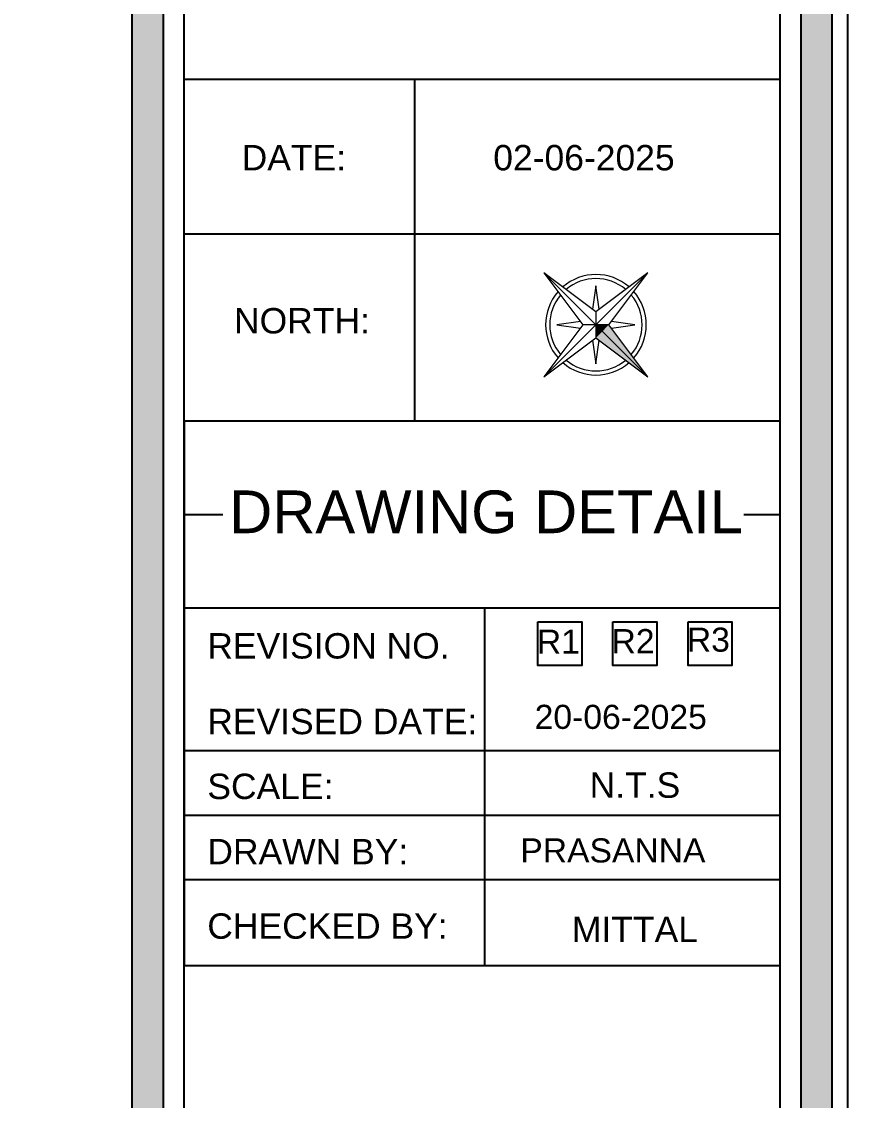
# Model space of a CAD drawing. Header units: millimetres. Extents: x 56222 to 3066687, y -650199 to -121287.
# Drawn here: x 147968.9 to 148114.4, y -179013.5 to -178823.4 of the extents above; entities that cross this region are included whole.
import ezdxf
from ezdxf.enums import TextEntityAlignment as Align

# ---------------------------------------------------------------- set-up
doc = ezdxf.new("R2010")
doc.units = ezdxf.units.MM
doc.header["$MEASUREMENT"] = 0
doc.layers.add('NAME PLATE', color=7, linetype='Continuous', lineweight=25)
doc.layers.add('title block', color=7, linetype='Continuous', lineweight=9)
doc.styles.add('Arial', font='arial.ttf')

# ---------------------------------------------------------------- blocks, each defined once
blk = doc.blocks.new('4t')
at = {"transparency": 33554607}
h = blk.add_hatch(color=1, dxfattribs=at)
h.dxf.hatch_style = 1
h.paths.add_polyline_path([(45531.8, -35820.19), (45529.23, -35821.83), (45531.33, -35822.29)])
h = blk.add_hatch(color=1, dxfattribs=at)
h.dxf.hatch_style = 1
h.paths.add_polyline_path([(45531.8, -35820.19), (45531.33, -35822.29), (45533.44, -35822.75)])
h = blk.add_hatch(color=1, dxfattribs=at)
h.dxf.hatch_style = 1
h.paths.add_polyline_path([(45531.33, -35822.29), (45529.23, -35821.83), (45528.09, -35837.01)])
h = blk.add_hatch(color=1, dxfattribs=at)
h.dxf.hatch_style = 1
h.paths.add_polyline_path([(45533.44, -35822.75), (45531.33, -35822.29), (45528.09, -35837.01)])
at = {"layer": 'title block', "color": 7, "lineweight": 9}
for p, q in [((45535.51, -35803.37), (45530.16, -35817.62)), ((45535.51, -35803.37), (45531.8, -35820.19)), ((45534.36, -35818.55), (45535.51, -35803.37)), ((45530.5, -35816.7), (45526.88, -35812.49)), ((45526.88, -35812.49), (45529.18, -35817.55)), ((45530.16, -35817.62), (45514.98, -35816.48)), ((45514.98, -35816.48), (45529.23, -35821.83)), ((45514.98, -35816.48), (45531.8, -35820.19)), ((45539.5, -35815.27), (45534.44, -35817.57)), ((45535.28, -35818.89), (45539.5, -35815.27)), ((45531.8, -35820.19), (45530.16, -35817.62)), ((45534.36, -35818.55), (45531.8, -35820.19)), ((45548.62, -35823.9), (45534.36, -35818.55)), ((45528.31, -35821.48), (45524.1, -35825.11)), ((45531.8, -35820.19), (45528.09, -35837.01)), ((45531.8, -35820.19), (45529.23, -35821.83)), ((45533.44, -35822.75), (45531.8, -35820.19)), ((45531.8, -35820.19), (45548.62, -35823.9)), ((45524.1, -35825.11), (45529.16, -35822.81)), ((45529.23, -35821.83), (45528.09, -35837.01)), ((45528.09, -35837.01), (45533.44, -35822.75)), ((45533.09, -35823.67), (45536.71, -35827.89)), ((45533.44, -35822.75), (45548.62, -35823.9)), ((45536.71, -35827.89), (45534.42, -35822.83))]:
    blk.add_line(p, q, dxfattribs=at)
for radius, start, end in [(11.79, 81.36, 163.7665), (11.79, 351.36, 73.7665), (10.83, 82.4286, 162.6979), (10.83, 352.4286, 72.6979), (11.79, 171.36, 253.7665), (10.83, 172.4286, 252.6979), (11.79, 261.36, 343.7665), (10.83, 262.4286, 342.6979)]:
    blk.add_arc((45531.8, -35820.19), radius, start, end, dxfattribs=at)
blk = doc.blocks.new('LAYOUT FILE')
at = {"layer": 'NAME PLATE', "true_color": 0xd39e00}
h = blk.add_hatch(color=42, dxfattribs=at)
h.paths.add_polyline_path([(3346889.83, -513806.18), (3346889.83, -514260.7), (3347535.56, -514260.7), (3347535.56, -513806.18)])
h.paths.add_polyline_path([(3346894.36, -513810.71), (3347531.03, -513810.71), (3347531.03, -514256.17), (3346894.36, -514256.17)], flags=16)
blk.add_hatch(color=42, dxfattribs=at).paths.add_polyline_path([(3347433.6, -514256.17), (3347438.13, -514256.17), (3347438.13, -513806.18), (3347433.6, -513806.18)])
at = {"layer": 'NAME PLATE', "color": 42, "true_color": 0xd39e00}
for p, q in [((3347527.96, -513994.31), (3347441.2, -513994.31)), ((3347474.77, -513994.31), (3347474.77, -514044.12)), ((3347527.96, -514016.86), (3347441.2, -514016.86)), ((3347527.96, -514044.12), (3347441.2, -514044.12)), ((3347441.2, -514044.12), (3347441.2, -514123.43)), ((3347527.96, -514044.12), (3347527.96, -514123.43)), ((3347441.2, -514057.72), (3347446.81, -514057.72)), ((3347522.72, -514057.72), (3347527.96, -514057.72)), ((3347441.2, -514071.32), (3347527.96, -514071.32)), ((3347484.98, -514123.43), (3347484.98, -514071.32)), ((3347527.96, -514092.16), (3347441.2, -514092.16)), ((3347527.96, -514101.55), (3347441.2, -514101.55)), ((3347527.96, -514110.94), (3347441.2, -514110.94)), ((3347441.2, -514123.43), (3347527.96, -514123.43))]:
    blk.add_line(p, q, dxfattribs=at)
for points in [[(3346887.56, -513803.91), (3347537.83, -513803.91), (3347537.83, -514262.96), (3346887.56, -514262.96)], [(3346889.83, -513806.18), (3347535.56, -513806.18), (3347535.56, -514260.7), (3346889.83, -514260.7)], [(3347433.6, -514256.17), (3347433.6, -513806.18), (3347438.13, -513806.18), (3347438.13, -514256.17)], [(3346894.36, -513810.71), (3347531.03, -513810.71), (3347531.03, -514256.17), (3346894.36, -514256.17)], [(3347441.2, -514252.44), (3347441.2, -513814.44), (3347527.96, -513814.44), (3347527.96, -514252.44)], [(3347492.73, -514073.33), (3347499.12, -514073.33), (3347499.12, -514079.72), (3347492.73, -514079.72)], [(3347503.67, -514073.33), (3347510.06, -514073.33), (3347510.06, -514079.72), (3347503.67, -514079.72)], [(3347514.62, -514073.33), (3347521.01, -514073.33), (3347521.01, -514079.72), (3347514.62, -514079.72)]]:
    blk.add_lwpolyline(points, close=True, dxfattribs=at)
at = {"layer": 'NAME PLATE', "xscale": 0.6215000753186288, "yscale": 0.6215000753186288, "zscale": 0.6215000753186288, "rotation": 57.43675864906671}
blk.add_blockref('4t', (3313507.76, -525897.34), dxfattribs=at)
at = {"layer": 'NAME PLATE', "style": 'Arial'}
for s, height, p in [('DATE:', 3.699, (3347457.17, -514007.54)), ('02-06-2025', 3.699, (3347499.44, -514007.54)), ('NORTH:', 3.699, (3347458.35, -514031.31)), ('DRAWING DETAIL', 6.2234, (3347485.18, -514060.42)), ('REVISION NO.', 3.6986, (3347462.21, -514078.69)), ('REVISED DATE: ', 3.6986, (3347464.94, -514089.72)), ('SCALE:', 3.699, (3347453.75, -514099.17)), ('DRAWN BY:', 3.699, (3347459.2, -514108.68)), ('CHECKED BY:', 3.6986, (3347462.07, -514119.53)), ('MITTAL', 3.699, (3347506.87, -514120.02))]:
    blk.add_text(s, height=height, dxfattribs=at).set_placement(p, align=Align.CENTER)
at = {"layer": 'NAME PLATE', "insert": (3347506.87, -514095.29, 0), "char_height": 3.699, "width": 7.2187, "attachment_point": 2, "style": 'Arial'}
blk.add_mtext('N.T.S', dxfattribs=at)

msp = doc.modelspace()

# ---------------------------------------------------------------- block references
at = {"layer": 'NAME PLATE', "lineweight": 0, "xscale": 1.209046105522275, "yscale": 1.209046105522275, "zscale": 1.209046105522275}
msp.add_blockref('LAYOUT FILE', (-3899213.202, 442609.2149, 0.1256), dxfattribs=at)

# ---------------------------------------------------------------- texts
at = {"layer": 'NAME PLATE', "style": 'Arial'}
for s, p in [('20-06-2025', (148074.4427, -178948.024, 0.1256)), ('PRASANNA', (148073.0565, -178971.5624, 0.1256))]:
    msp.add_text(s, height=4.24568, dxfattribs=at).set_placement(p, align=Align.CENTER)
at = {"layer": 'NAME PLATE', "color": 1, "insert": (148063.4562, -178930.5292, 0.1256), "char_height": 4.24568, "width": 5.841591, "attachment_point": 2, "style": 'Arial'}
msp.add_mtext('R1', dxfattribs=at)
at = {"layer": 'NAME PLATE', "char_height": 4.24568, "width": 5.841591, "attachment_point": 2, "style": 'Arial'}
for s, insert in [('R2', (148076.6042, -178930.4358, 0.1256)), ('R3', (148089.8787, -178930.1765, 0.1256))]:
    msp.add_mtext(s, dxfattribs=dict(at, insert=insert))

doc.saveas('drawing.dxf')
